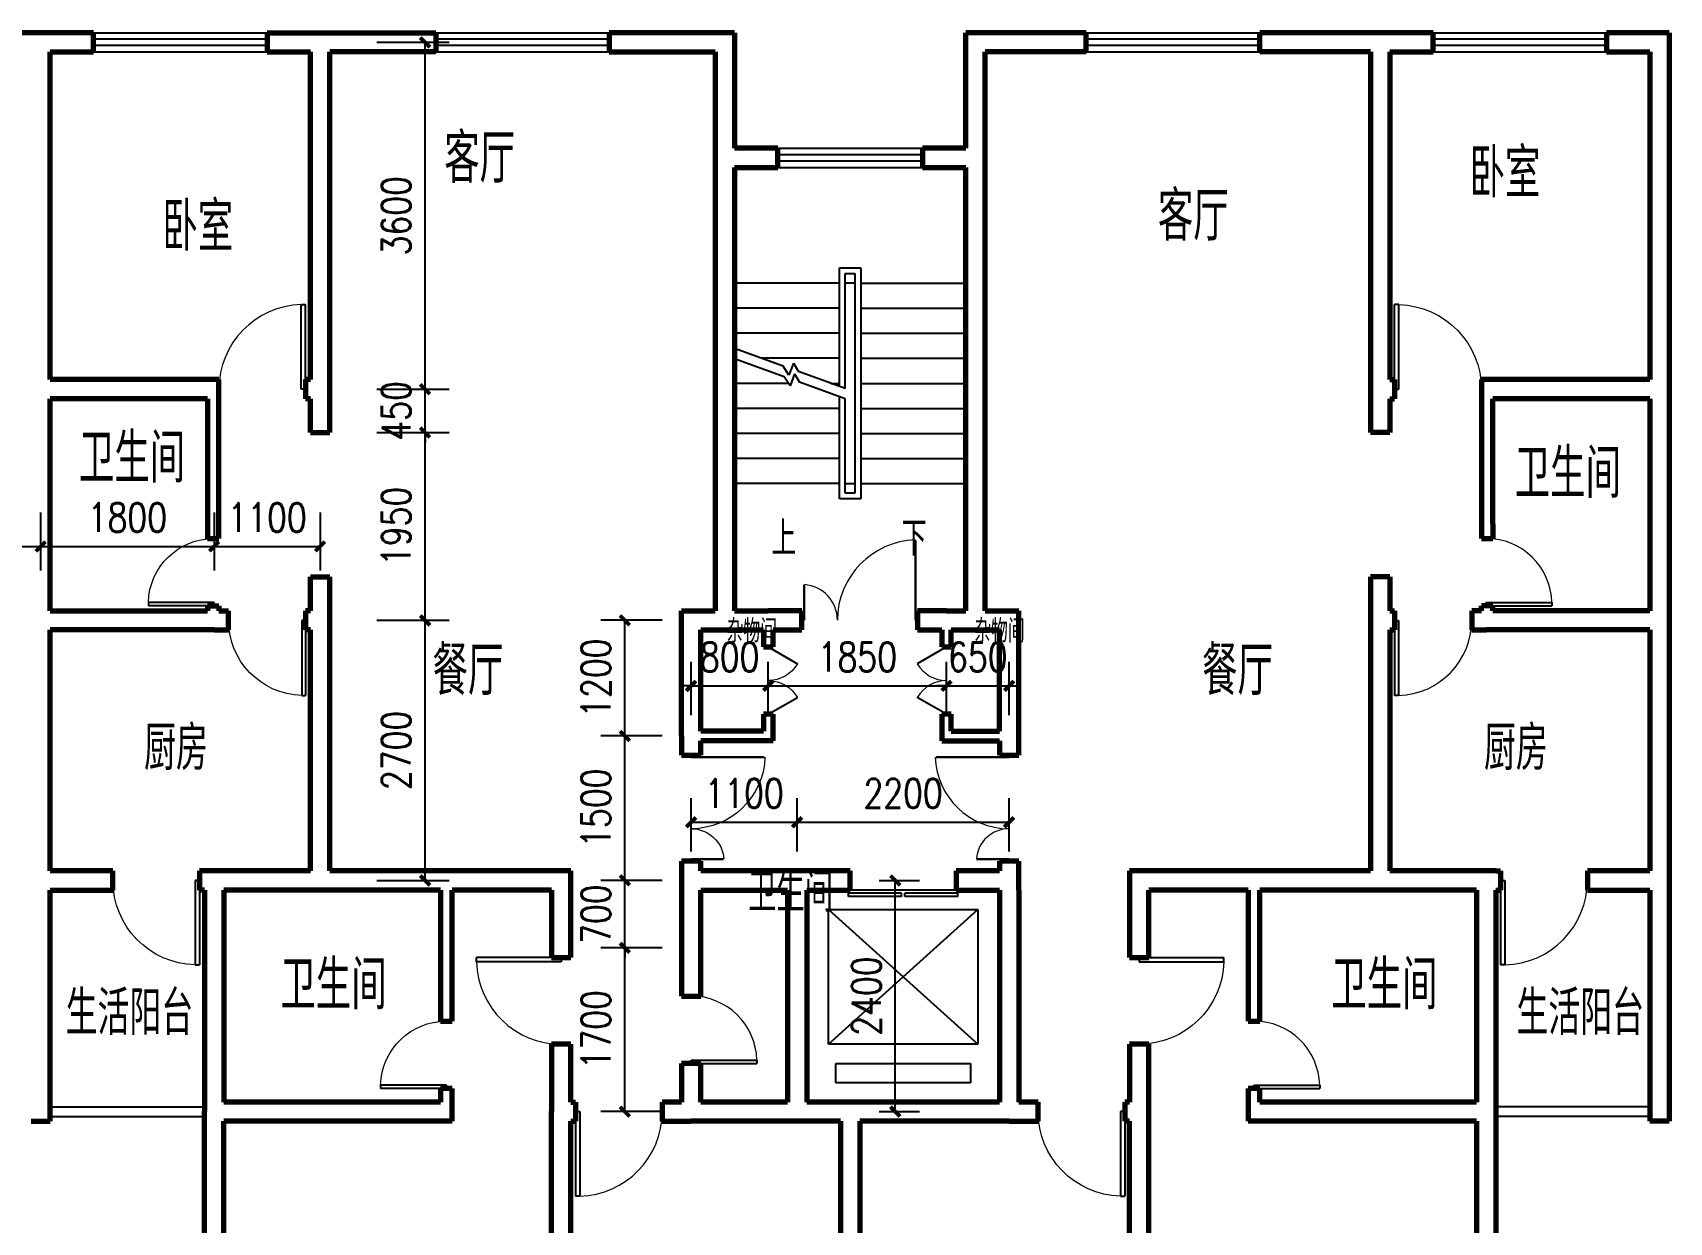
# Model space of a CAD drawing. Extents: x -389630 to -350334, y 113124 to 141441.
# Drawn here: x -367712 to -350730, y 122834 to 135183 of the extents above; entities that cross this region are included whole.
import ezdxf

# ---------------------------------------------------------------- set-up
doc = ezdxf.new("R2010")
doc.units = 0
doc.header["$LTSCALE"] = 1000
doc.header["$MEASUREMENT"] = 0
doc.header["$PDMODE"] = 34
doc.linetypes.add('DASHED', pattern=[0.75, 0.5, -0.25])
doc.layers.get('0').update_dxf_attribs({"linetype": 'CONTINUOUS'})
doc.layers.get('Defpoints').update_dxf_attribs({"linetype": 'CONTINUOUS'})
for name, color, linetype in [('Balcony', 30, 'CONTINUOUS'), ('Door', 242, 'CONTINUOUS'), ('Elevator', 5, 'CONTINUOUS'), ('PUB_DIM', 3, 'CONTINUOUS'), ('PUB_TEXT', 7, 'CONTINUOUS'), ('STAIR', 5, 'CONTINUOUS'), ('WINDOW', 3, 'CONTINUOUS')]:
    doc.layers.add(name, color=color, linetype=linetype)
doc.layers.add('WALL', color=7, linetype='CONTINUOUS', lineweight=70)
doc.styles.add('_TCH_AXIS', font='COMPLEX', dxfattribs={"bigfont": 'GBCBIG'})
doc.styles.add('_TCH_DIM', font='SIMPLEX', dxfattribs={"bigfont": 'GBCBIG'})
doc.styles.add('DIM_FONT', font='SIMPLEX.shx', dxfattribs={"width": 0.8})
doc.styles.add('样式 1', font='SIMPLEX.shx', dxfattribs={"bigfont": 'GBCBIG.shx'})
doc.dimstyles.new('DIMN', dxfattribs={"dimtxt": 300, "dimasz": 100, "dimexe": 250, "dimexo": 300, "dimgap": 150, "dimtad": 1, "dimdec": 0, "dimzin": 0, "dimdsep": 46, "dimtxsty": 'DIM_FONT', "dimblk": 'ARCHTICK', "dimcen": 0.09, "dimclrt": 7, "dimazin": 2, "dimtfac": 1, "dimtdec": 0, "dimtix": 1, "dimtmove": 2, "dimatfit": 3, "dimldrblk": 'ARCHTICK', "dimfxl": 1, "dimtolj": 1, "dimtzin": 0, "dimarcsym": 0})

# ---------------------------------------------------------------- blocks, each defined once
blk = doc.blocks.new('$DorLib2D$00000001')
for p, q in [((0.45, 0.975), (0.5, 0.975)), ((0.45, 0), (0.45, 0.975)), ((0.5, 0), (0.5, 0.975)), ((0.5, 0), (0.45, 0))]:
    blk.add_line(p, q)
at = {"lineweight": 13}
blk.add_arc((0.475, 0), 0.975, 91.4693, 180, dxfattribs=at)
blk = doc.blocks.new('_ArchTick')
at = {"color": 0, "linetype": 'ByBlock', "const_width": 0.4}
blk.add_lwpolyline([(-0.5, -0.5), (0.5, 0.5)], dxfattribs=at)
blk = doc.blocks.new('*D618')
at = {"layer": 'Defpoints', "color": 0}
for p in [(-369430, 130504), (-367630, 130504), (-367630, 129850)]:
    blk.add_point(p, dxfattribs=at)
at = {"layer": 'PUB_DIM', "color": 0, "lineweight": -2}
for p, q in [((-369430, 130204), (-369430, 129600)), ((-367630, 130204), (-367630, 129600)), ((-369430, 129850), (-367630, 129850))]:
    blk.add_line(p, q, dxfattribs=at)
at = {"layer": 'PUB_DIM', "color": 0, "lineweight": -2, "xscale": 100, "yscale": 100, "zscale": 100, "rotation": 180}
blk.add_blockref('_ArchTick', (-369430, 129850), dxfattribs=at)
at = {"layer": 'PUB_DIM', "color": 0, "lineweight": -2, "xscale": 100, "yscale": 100, "zscale": 100}
blk.add_blockref('_ArchTick', (-367630, 129850), dxfattribs=at)
at = {"layer": 'PUB_DIM', "color": 7, "insert": (-368530, 130150), "char_height": 300, "attachment_point": 5, "style": 'DIM_FONT'}
blk.add_mtext('\\A1;1800', dxfattribs=at)
blk = doc.blocks.new('*D617')
at = {"layer": 'Defpoints', "color": 0}
for p in [(-367630, 130504), (-365830, 130504), (-365830, 129850)]:
    blk.add_point(p, dxfattribs=at)
at = {"layer": 'PUB_DIM', "color": 0, "lineweight": -2}
for p, q in [((-367630, 130204), (-367630, 129600)), ((-365830, 130204), (-365830, 129600)), ((-367630, 129850), (-365830, 129850))]:
    blk.add_line(p, q, dxfattribs=at)
at = {"layer": 'PUB_DIM', "color": 0, "lineweight": -2, "xscale": 100, "yscale": 100, "zscale": 100, "rotation": 180}
blk.add_blockref('_ArchTick', (-367630, 129850), dxfattribs=at)
at = {"layer": 'PUB_DIM', "color": 0, "lineweight": -2, "xscale": 100, "yscale": 100, "zscale": 100}
blk.add_blockref('_ArchTick', (-365830, 129850), dxfattribs=at)
at = {"layer": 'PUB_DIM', "color": 7, "insert": (-366730, 130150), "char_height": 300, "attachment_point": 5, "style": 'DIM_FONT'}
blk.add_mtext('\\A1;1800', dxfattribs=at)
blk = doc.blocks.new('*D616')
at = {"layer": 'Defpoints', "color": 0}
for p in [(-365830, 130504), (-364730, 130504), (-364730, 129850)]:
    blk.add_point(p, dxfattribs=at)
at = {"layer": 'PUB_DIM', "color": 0, "lineweight": -2}
for p, q in [((-365830, 130204), (-365830, 129600)), ((-364730, 130204), (-364730, 129600)), ((-365830, 129850), (-364730, 129850))]:
    blk.add_line(p, q, dxfattribs=at)
at = {"layer": 'PUB_DIM', "color": 0, "lineweight": -2, "xscale": 100, "yscale": 100, "zscale": 100, "rotation": 180}
blk.add_blockref('_ArchTick', (-365830, 129850), dxfattribs=at)
at = {"layer": 'PUB_DIM', "color": 0, "lineweight": -2, "xscale": 100, "yscale": 100, "zscale": 100}
blk.add_blockref('_ArchTick', (-364730, 129850), dxfattribs=at)
at = {"layer": 'PUB_DIM', "color": 7, "insert": (-365280, 130150), "char_height": 300, "attachment_point": 5, "style": 'DIM_FONT'}
blk.add_mtext('\\A1;1100', dxfattribs=at)
blk = doc.blocks.new('*D613')
at = {"layer": 'Defpoints', "color": 0}
for p in [(-364441, 129083), (-363641, 129083), (-364441, 126383)]:
    blk.add_point(p, dxfattribs=at)
at = {"layer": 'PUB_DIM', "color": 0, "lineweight": -2}
for p, q in [((-364141, 129083), (-363391, 129083)), ((-363641, 126383), (-363641, 129083)), ((-364141, 126383), (-363391, 126383))]:
    blk.add_line(p, q, dxfattribs=at)
at = {"layer": 'PUB_DIM', "color": 0, "lineweight": -2, "xscale": 100, "yscale": 100, "zscale": 100}
for p, rotation in [((-363641, 129083), 90), ((-363641, 126383), 270)]:
    blk.add_blockref('_ArchTick', p, dxfattribs=dict(at, rotation=rotation))
at = {"layer": 'PUB_DIM', "color": 7, "insert": (-363941, 127733), "char_height": 300, "attachment_point": 5, "rotation": 90, "style": 'DIM_FONT'}
blk.add_mtext('\\A1;2700', dxfattribs=at)
blk = doc.blocks.new('*D612')
at = {"layer": 'Defpoints', "color": 0}
for p in [(-364441, 131033), (-363641, 131033), (-364441, 129083)]:
    blk.add_point(p, dxfattribs=at)
at = {"layer": 'PUB_DIM', "color": 0, "lineweight": -2}
for p, q in [((-364141, 131033), (-363391, 131033)), ((-363641, 129083), (-363641, 131033)), ((-364141, 129083), (-363391, 129083))]:
    blk.add_line(p, q, dxfattribs=at)
at = {"layer": 'PUB_DIM', "color": 0, "lineweight": -2, "xscale": 100, "yscale": 100, "zscale": 100}
for p, rotation in [((-363641, 131033), 90), ((-363641, 129083), 270)]:
    blk.add_blockref('_ArchTick', p, dxfattribs=dict(at, rotation=rotation))
at = {"layer": 'PUB_DIM', "color": 7, "insert": (-363941, 130058), "char_height": 300, "attachment_point": 5, "rotation": 90, "style": 'DIM_FONT'}
blk.add_mtext('\\A1;1950', dxfattribs=at)
blk = doc.blocks.new('*D611')
at = {"layer": 'Defpoints', "color": 0}
for p in [(-364441, 131483), (-363641, 131483), (-364441, 131033)]:
    blk.add_point(p, dxfattribs=at)
at = {"layer": 'PUB_DIM', "color": 0, "lineweight": -2}
for p, q in [((-364141, 131483), (-363391, 131483)), ((-363641, 131483), (-363641, 131583)), ((-363641, 131033), (-363641, 131483)), ((-364141, 131033), (-363391, 131033)), ((-363641, 131033), (-363641, 130933))]:
    blk.add_line(p, q, dxfattribs=at)
at = {"layer": 'PUB_DIM', "color": 0, "lineweight": -2, "xscale": 100, "yscale": 100, "zscale": 100}
for p, rotation in [((-363641, 131483), 270), ((-363641, 131033), 90)]:
    blk.add_blockref('_ArchTick', p, dxfattribs=dict(at, rotation=rotation))
at = {"layer": 'PUB_DIM', "color": 7, "insert": (-363941, 131258), "char_height": 300, "attachment_point": 5, "rotation": 90, "style": 'DIM_FONT'}
blk.add_mtext('\\A1;450', dxfattribs=at)
blk = doc.blocks.new('*D610')
at = {"layer": 'Defpoints', "color": 0}
for p in [(-364441, 135083), (-363641, 135083), (-364441, 131483)]:
    blk.add_point(p, dxfattribs=at)
at = {"layer": 'PUB_DIM', "color": 0, "lineweight": -2}
for p, q in [((-364141, 135083), (-363391, 135083)), ((-363641, 131483), (-363641, 135083)), ((-364141, 131483), (-363391, 131483))]:
    blk.add_line(p, q, dxfattribs=at)
at = {"layer": 'PUB_DIM', "color": 0, "lineweight": -2, "xscale": 100, "yscale": 100, "zscale": 100}
for p, rotation in [((-363641, 135083), 90), ((-363641, 131483), 270)]:
    blk.add_blockref('_ArchTick', p, dxfattribs=dict(at, rotation=rotation))
at = {"layer": 'PUB_DIM', "color": 7, "insert": (-363941, 133283), "char_height": 300, "attachment_point": 5, "rotation": 90, "style": 'DIM_FONT'}
blk.add_mtext('\\A1;3600', dxfattribs=at)
blk = doc.blocks.new('$WinLib2D$00000001')
for p, q in [((-0.5, 0.5), (0.5, 0.5)), ((0.5, 0.1667), (-0.5, 0.1667)), ((0.5, -0.1667), (-0.5, -0.1667)), ((-0.5, -0.5), (0.5, -0.5))]:
    blk.add_line(p, q)
blk = doc.blocks.new('$DorLib2D$00000006')
for p, q in [((-0.5, 0), (-0.25, 0.433)), ((0.5, 0), (0.25, 0.433))]:
    blk.add_line(p, q)
at = {"lineweight": 13}
for centre, start, end in [((-0.5, 0), 0, 60), ((0.5, 0), 120, 180)]:
    blk.add_arc(centre, 0.5, start, end, dxfattribs=at)
blk = doc.blocks.new('$DorLib2D$00000025')
at = {"const_width": 0.02}
for points in [[(0.481, -0.001), (0.481, 0.691)], [(-0.481, 0.001), (-0.481, 0.308)]]:
    blk.add_lwpolyline(points, dxfattribs=at)
at = {"lineweight": 13}
for centre, radius, start, end in [((0.505, -0.002), 0.699, 91.9397, 179.7238), ((-0.501, 0.003), 0.307, 359.7899, 85.7508)]:
    blk.add_arc(centre, radius, start, end, dxfattribs=at)
blk = doc.blocks.new('$TCHSYS$LDOR22D')
for p, q in [((-0.517, 0.833), (-0.017, 0.833)), ((-0.517, 0.833), (-0.517, 0.667)), ((-0.017, 0.833), (-0.017, 0.667)), ((0.017, 0.833), (0.017, 0.667)), ((0.017, 0.833), (0.517, 0.833)), ((0.517, 0.833), (0.517, 0.667)), ((-0.517, 0.667), (-0.017, 0.667)), ((0.017, 0.667), (0.517, 0.667)), ((-0.5, 0.5), (0.5, 0.5))]:
    blk.add_line(p, q)
blk = doc.blocks.new('*D511')
at = {"layer": 'Defpoints', "color": 0}
for p in [(-359780, 126987), (-360880, 126383), (-359780, 126383)]:
    blk.add_point(p, dxfattribs=at)
at = {"layer": 'PUB_DIM', "color": 0, "lineweight": -2}
for p, q in [((-360880, 126683), (-360880, 127237)), ((-359780, 126683), (-359780, 127237)), ((-360880, 126987), (-359780, 126987))]:
    blk.add_line(p, q, dxfattribs=at)
at = {"layer": 'PUB_DIM', "color": 0, "lineweight": -2, "xscale": 100, "yscale": 100, "zscale": 100, "rotation": 180}
blk.add_blockref('_ArchTick', (-360880, 126987), dxfattribs=at)
at = {"layer": 'PUB_DIM', "color": 0, "lineweight": -2, "xscale": 100, "yscale": 100, "zscale": 100}
blk.add_blockref('_ArchTick', (-359780, 126987), dxfattribs=at)
at = {"layer": 'PUB_DIM', "color": 7, "insert": (-360330, 127287), "char_height": 300, "attachment_point": 5, "style": 'DIM_FONT'}
blk.add_mtext('\\A1;1100', dxfattribs=at)
blk = doc.blocks.new('*D510')
at = {"layer": 'Defpoints', "color": 0}
for p in [(-357580, 126987), (-359780, 126383), (-357580, 126383)]:
    blk.add_point(p, dxfattribs=at)
at = {"layer": 'PUB_DIM', "color": 0, "lineweight": -2}
for p, q in [((-359780, 126683), (-359780, 127237)), ((-357580, 126683), (-357580, 127237)), ((-359780, 126987), (-357580, 126987))]:
    blk.add_line(p, q, dxfattribs=at)
at = {"layer": 'PUB_DIM', "color": 0, "lineweight": -2, "xscale": 100, "yscale": 100, "zscale": 100, "rotation": 180}
blk.add_blockref('_ArchTick', (-359780, 126987), dxfattribs=at)
at = {"layer": 'PUB_DIM', "color": 0, "lineweight": -2, "xscale": 100, "yscale": 100, "zscale": 100}
blk.add_blockref('_ArchTick', (-357580, 126987), dxfattribs=at)
at = {"layer": 'PUB_DIM', "color": 7, "insert": (-358680, 127287), "char_height": 300, "attachment_point": 5, "style": 'DIM_FONT'}
blk.add_mtext('\\A1;2200', dxfattribs=at)
blk = doc.blocks.new('*D509')
at = {"layer": 'Defpoints', "color": 0}
for p in [(-359230, 126383), (-358761, 126383), (-359230, 123983)]:
    blk.add_point(p, dxfattribs=at)
at = {"layer": 'PUB_DIM', "color": 0, "lineweight": -2}
for p, q in [((-358930, 126383), (-358511, 126383)), ((-358761, 123983), (-358761, 126383)), ((-358930, 123983), (-358511, 123983))]:
    blk.add_line(p, q, dxfattribs=at)
at = {"layer": 'PUB_DIM', "color": 0, "lineweight": -2, "xscale": 100, "yscale": 100, "zscale": 100}
for p, rotation in [((-358761, 126383), 90), ((-358761, 123983), 270)]:
    blk.add_blockref('_ArchTick', p, dxfattribs=dict(at, rotation=rotation))
at = {"layer": 'PUB_DIM', "color": 7, "insert": (-359061, 125183), "char_height": 300, "attachment_point": 5, "rotation": 90, "style": 'DIM_FONT'}
blk.add_mtext('\\A1;2400', dxfattribs=at)
blk = doc.blocks.new('*D508')
at = {"layer": 'Defpoints', "color": 0}
for p in [(-361568, 125683), (-360880, 125683), (-360880, 123983)]:
    blk.add_point(p, dxfattribs=at)
at = {"layer": 'PUB_DIM', "color": 0, "lineweight": -2}
for p, q in [((-361180, 125683), (-361818, 125683)), ((-361568, 123983), (-361568, 125683)), ((-361180, 123983), (-361818, 123983))]:
    blk.add_line(p, q, dxfattribs=at)
at = {"layer": 'PUB_DIM', "color": 0, "lineweight": -2, "xscale": 100, "yscale": 100, "zscale": 100}
for p, rotation in [((-361568, 125683), 90), ((-361568, 123983), 270)]:
    blk.add_blockref('_ArchTick', p, dxfattribs=dict(at, rotation=rotation))
at = {"layer": 'PUB_DIM', "color": 7, "insert": (-361868, 124833), "char_height": 300, "attachment_point": 5, "rotation": 90, "style": 'DIM_FONT'}
blk.add_mtext('\\A1;1700', dxfattribs=at)
blk = doc.blocks.new('*D507')
at = {"layer": 'Defpoints', "color": 0}
for p in [(-361568, 126383), (-360880, 126383), (-360880, 125683)]:
    blk.add_point(p, dxfattribs=at)
at = {"layer": 'PUB_DIM', "color": 0, "lineweight": -2}
for p, q in [((-361180, 126383), (-361818, 126383)), ((-361568, 126383), (-361568, 126483)), ((-361568, 125683), (-361568, 126383)), ((-361180, 125683), (-361818, 125683)), ((-361568, 125683), (-361568, 125583))]:
    blk.add_line(p, q, dxfattribs=at)
at = {"layer": 'PUB_DIM', "color": 0, "lineweight": -2, "xscale": 100, "yscale": 100, "zscale": 100}
for p, rotation in [((-361568, 126383), 270), ((-361568, 125683), 90)]:
    blk.add_blockref('_ArchTick', p, dxfattribs=dict(at, rotation=rotation))
at = {"layer": 'PUB_DIM', "color": 7, "insert": (-361868, 126033), "char_height": 300, "attachment_point": 5, "rotation": 90, "style": 'DIM_FONT'}
blk.add_mtext('\\A1;700', dxfattribs=at)
blk = doc.blocks.new('*D506')
at = {"layer": 'Defpoints', "color": 0}
for p in [(-361568, 127883), (-360880, 127883), (-360880, 126383)]:
    blk.add_point(p, dxfattribs=at)
at = {"layer": 'PUB_DIM', "color": 0, "lineweight": -2}
for p, q in [((-361180, 127883), (-361818, 127883)), ((-361568, 126383), (-361568, 127883)), ((-361180, 126383), (-361818, 126383))]:
    blk.add_line(p, q, dxfattribs=at)
at = {"layer": 'PUB_DIM', "color": 0, "lineweight": -2, "xscale": 100, "yscale": 100, "zscale": 100}
for p, rotation in [((-361568, 127883), 90), ((-361568, 126383), 270)]:
    blk.add_blockref('_ArchTick', p, dxfattribs=dict(at, rotation=rotation))
at = {"layer": 'PUB_DIM', "color": 7, "insert": (-361868, 127133), "char_height": 300, "attachment_point": 5, "rotation": 90, "style": 'DIM_FONT'}
blk.add_mtext('\\A1;1500', dxfattribs=at)
blk = doc.blocks.new('*D505')
at = {"layer": 'Defpoints', "color": 0}
for p in [(-361568, 129083), (-360880, 129083), (-360880, 127883)]:
    blk.add_point(p, dxfattribs=at)
at = {"layer": 'PUB_DIM', "color": 0, "lineweight": -2}
for p, q in [((-361180, 129083), (-361818, 129083)), ((-361568, 127883), (-361568, 129083)), ((-361180, 127883), (-361818, 127883))]:
    blk.add_line(p, q, dxfattribs=at)
at = {"layer": 'PUB_DIM', "color": 0, "lineweight": -2, "xscale": 100, "yscale": 100, "zscale": 100}
for p, rotation in [((-361568, 129083), 90), ((-361568, 127883), 270)]:
    blk.add_blockref('_ArchTick', p, dxfattribs=dict(at, rotation=rotation))
at = {"layer": 'PUB_DIM', "color": 7, "insert": (-361868, 128483), "char_height": 300, "attachment_point": 5, "rotation": 90, "style": 'DIM_FONT'}
blk.add_mtext('\\A1;1200', dxfattribs=at)
blk = doc.blocks.new('*D504')
at = {"layer": 'Defpoints', "color": 0}
for p in [(-360080, 128403), (-360880, 127798), (-360080, 127798)]:
    blk.add_point(p, dxfattribs=at)
at = {"layer": 'PUB_DIM', "color": 0, "lineweight": -2}
for p, q in [((-360880, 128098), (-360880, 128653)), ((-360080, 128098), (-360080, 128653)), ((-360880, 128403), (-360980, 128403)), ((-360880, 128403), (-360080, 128403)), ((-360080, 128403), (-359980, 128403))]:
    blk.add_line(p, q, dxfattribs=at)
at = {"layer": 'PUB_DIM', "color": 0, "lineweight": -2, "xscale": 100, "yscale": 100, "zscale": 100}
blk.add_blockref('_ArchTick', (-360880, 128403), dxfattribs=at)
at = {"layer": 'PUB_DIM', "color": 0, "lineweight": -2, "xscale": 100, "yscale": 100, "zscale": 100, "rotation": 180}
blk.add_blockref('_ArchTick', (-360080, 128403), dxfattribs=at)
at = {"layer": 'PUB_DIM', "color": 7, "insert": (-360480, 128703), "char_height": 300, "attachment_point": 5, "style": 'DIM_FONT'}
blk.add_mtext('\\A1;800', dxfattribs=at)
blk = doc.blocks.new('*D503')
at = {"layer": 'Defpoints', "color": 0}
for p in [(-358230, 128403), (-360080, 127798), (-358230, 127798)]:
    blk.add_point(p, dxfattribs=at)
at = {"layer": 'PUB_DIM', "color": 0, "lineweight": -2}
for p, q in [((-360080, 128098), (-360080, 128653)), ((-358230, 128098), (-358230, 128653)), ((-360080, 128403), (-358230, 128403))]:
    blk.add_line(p, q, dxfattribs=at)
at = {"layer": 'PUB_DIM', "color": 0, "lineweight": -2, "xscale": 100, "yscale": 100, "zscale": 100, "rotation": 180}
blk.add_blockref('_ArchTick', (-360080, 128403), dxfattribs=at)
at = {"layer": 'PUB_DIM', "color": 0, "lineweight": -2, "xscale": 100, "yscale": 100, "zscale": 100}
blk.add_blockref('_ArchTick', (-358230, 128403), dxfattribs=at)
at = {"layer": 'PUB_DIM', "color": 7, "insert": (-359155, 128703), "char_height": 300, "attachment_point": 5, "style": 'DIM_FONT'}
blk.add_mtext('\\A1;1850', dxfattribs=at)
blk = doc.blocks.new('*D502')
at = {"layer": 'Defpoints', "color": 0}
for p in [(-357580, 128403), (-358230, 127798), (-357580, 127798)]:
    blk.add_point(p, dxfattribs=at)
at = {"layer": 'PUB_DIM', "color": 0, "lineweight": -2}
for p, q in [((-358230, 128098), (-358230, 128653)), ((-357580, 128098), (-357580, 128653)), ((-358230, 128403), (-358330, 128403)), ((-358230, 128403), (-357580, 128403)), ((-357580, 128403), (-357480, 128403))]:
    blk.add_line(p, q, dxfattribs=at)
at = {"layer": 'PUB_DIM', "color": 0, "lineweight": -2, "xscale": 100, "yscale": 100, "zscale": 100}
blk.add_blockref('_ArchTick', (-358230, 128403), dxfattribs=at)
at = {"layer": 'PUB_DIM', "color": 0, "lineweight": -2, "xscale": 100, "yscale": 100, "zscale": 100, "rotation": 180}
blk.add_blockref('_ArchTick', (-357580, 128403), dxfattribs=at)
at = {"layer": 'PUB_DIM', "color": 7, "insert": (-357905, 128703), "char_height": 300, "attachment_point": 5, "style": 'DIM_FONT'}
blk.add_mtext('\\A1;650', dxfattribs=at)
blk = doc.blocks.new('$TCHSYS$WIN2D')
for p, q in [((-0.5, 0.5), (0.5, 0.5)), ((0.5, 0.1667), (-0.5, 0.1667)), ((0.5, -0.1667), (-0.5, -0.1667)), ((-0.5, -0.5), (0.5, -0.5))]:
    blk.add_line(p, q)

msp = doc.modelspace()

# ---------------------------------------------------------------- linework, layer by layer
at = {"color": 3}
for points in [[(-359884.9, 130059.9, 0, 0, 0), (-359884.9, 133246.3, 0, 0, 0), (-358628.1, 133246.3, 0, 0, 0), (-358628.1, 132374.4, 80, 0, 0), (-358628.1, 132074.4, 0, 0, 0)], [(-358574.9, 130203.8, 0, 0, 0), (-358574.9, 131108.4, 80, 0, 0), (-358574.9, 131408.4, 0, 0, 0)]]:
    msp.add_lwpolyline(points, format="xyseb", dxfattribs=at)
at = {"layer": 'Balcony'}
for p, q in [((-367529.9, 124032.8), (-365929.9, 124032.8)), ((-367529.9, 124032.8), (-367529.9, 123932.8)), ((-365929.9, 124032.8), (-365929.9, 123932.8)), ((-350929.9, 124032.8), (-352529.9, 124032.8)), ((-352529.9, 124032.8), (-352529.9, 123932.8)), ((-350929.9, 124032.8), (-350929.9, 123932.8)), ((-367529.9, 123932.8), (-365929.9, 123932.8)), ((-350929.9, 123932.8), (-352529.9, 123932.8))]:
    msp.add_line(p, q, dxfattribs=at)
at = {"layer": 'Elevator'}
for p, q in [((-359454.9, 126082.8), (-357904.9, 126082.8)), ((-359454.9, 126082.8), (-357904.9, 124682.8)), ((-359454.9, 124682.8), (-357904.9, 126082.8)), ((-359454.9, 124682.8), (-359454.9, 126082.8)), ((-357904.9, 126082.8), (-357904.9, 124682.8)), ((-357904.9, 124682.8), (-359454.9, 124682.8)), ((-359379.9, 124482.8), (-357979.9, 124482.8)), ((-359379.9, 124282.8), (-359379.9, 124482.8)), ((-357979.9, 124482.8), (-357979.9, 124282.8)), ((-357979.9, 124282.8), (-359379.9, 124282.8))]:
    msp.add_line(p, q, dxfattribs=at)
at = {"layer": 'STAIR'}
for p, q in [((-360429.9, 132582.8), (-360429.9, 133782.8)), ((-360429.9, 133782.8), (-358029.9, 133782.8)), ((-358029.9, 133782.8), (-358029.9, 132582.8)), ((-359339.9, 131510.1), (-359339.9, 132742.8)), ((-359339.9, 132742.8), (-359119.9, 132742.8)), ((-359279.9, 131488.4), (-359279.9, 132682.8)), ((-359279.9, 132682.8), (-359179.9, 132682.8)), ((-359179.9, 132682.8), (-359179.9, 130402.8)), ((-359119.9, 132742.8), (-359119.9, 130342.8)), ((-360429.9, 131803.9), (-360429.9, 132582.8)), ((-359339.9, 132582.8), (-360429.9, 132582.8)), ((-359279.9, 131488.4), (-359279.9, 132582.8)), ((-359179.9, 132582.8), (-359279.9, 132582.8)), ((-359179.9, 132582.8), (-359179.9, 130502.8)), ((-359119.9, 132582.8), (-358029.9, 132582.8)), ((-358029.9, 132582.8), (-358029.9, 130502.8)), ((-359339.9, 132322.8), (-360429.9, 132322.8)), ((-359119.9, 132322.8), (-358029.9, 132322.8)), ((-359339.9, 132062.8), (-360429.9, 132062.8)), ((-359119.9, 132062.8), (-358029.9, 132062.8)), ((-359925.1, 131721.8), (-360429.9, 131904.4)), ((-360429.9, 130502.8), (-360429.9, 131803.9)), ((-359913.7, 131611.4), (-360429.9, 131798.1)), ((-359339.9, 131802.8), (-360148.9, 131802.8)), ((-359119.9, 131802.8), (-358029.9, 131802.8)), ((-359864.6, 131629.2), (-359925.1, 131721.8)), ((-359853.1, 131518.5), (-359913.6, 131611.1)), ((-359817.7, 131753.7), (-359864.6, 131629.2)), ((-359806.1, 131643.2), (-359853, 131518.7)), ((-359817.7, 131753.7), (-359766, 131664.3)), ((-359806.1, 131643.2), (-359754.4, 131553.8)), ((-359279.9, 131488.4), (-359766, 131664.3)), ((-359868.9, 131542.8), (-360429.9, 131542.8)), ((-359279.9, 131382.1), (-359754.4, 131553.8)), ((-359430.1, 131542.8), (-359339.9, 131542.8)), ((-359119.9, 131542.8), (-358029.9, 131542.8)), ((-359339.9, 131282.8), (-360429.9, 131282.8)), ((-359339.9, 130342.8), (-359339.9, 131403.8)), ((-359279.9, 130402.8), (-359279.9, 131382.1)), ((-359279.9, 130502.8), (-359279.9, 131281.6)), ((-359119.9, 131282.8), (-358029.9, 131282.8)), ((-359339.9, 131022.8), (-360429.9, 131022.8)), ((-359119.9, 131022.8), (-358029.9, 131022.8)), ((-359339.9, 130762.8), (-360429.9, 130762.8)), ((-359119.9, 130762.8), (-358029.9, 130762.8)), ((-359339.9, 130502.8), (-360429.9, 130502.8)), ((-359279.9, 130502.8), (-359179.9, 130502.8)), ((-359119.9, 130502.8), (-358029.9, 130502.8)), ((-359119.9, 130342.8), (-359339.9, 130342.8)), ((-359179.9, 130402.8), (-359279.9, 130402.8))]:
    msp.add_line(p, q, dxfattribs=at)
at = {"layer": 'WALL'}
for p, q in [((-367629.9, 135182.8), (-368129.9, 135182.8)), ((-367079.9, 135182.8), (-367629.9, 135182.8)), ((-367079.9, 134982.8), (-367079.9, 135182.8)), ((-365279.9, 135182.8), (-365279.9, 134982.8)), ((-365279.9, 135182.8), (-363529.9, 135182.8)), ((-363529.9, 135182.8), (-363529.9, 134982.8)), ((-360429.9, 135182.8), (-361729.9, 135182.8)), ((-361729.9, 135182.8), (-361729.9, 134982.8)), ((-360429.9, 135182.8), (-360429.9, 133982.8)), ((-358029.9, 133982.8), (-358029.9, 135182.8)), ((-356779.9, 135182.8), (-358029.9, 135182.8)), ((-356779.9, 134982.8), (-356779.9, 135182.8)), ((-354979.9, 134982.8), (-354979.9, 135182.8)), ((-353729.9, 135182.8), (-354979.9, 135182.8)), ((-353179.9, 135182.8), (-353729.9, 135182.8)), ((-353179.9, 134982.8), (-353179.9, 135182.8)), ((-350729.9, 135182.8), (-351379.9, 135182.8)), ((-351379.9, 135182.8), (-351379.9, 134982.8)), ((-350729.9, 135182.8), (-350729.9, 131482.8)), ((-367529.9, 131582.8), (-367529.9, 134982.8)), ((-367529.9, 134982.8), (-367079.9, 134982.8)), ((-365279.9, 134982.8), (-364829.9, 134982.8)), ((-364829.9, 131582.8), (-364829.9, 134982.8)), ((-364629.9, 131482.8), (-364629.9, 134982.8)), ((-363529.9, 134982.8), (-364629.9, 134982.8)), ((-361729.9, 134982.8), (-360629.9, 134982.8)), ((-360629.9, 134982.8), (-360629.9, 133882.8)), ((-357829.9, 133882.8), (-357829.9, 134982.8)), ((-356779.9, 134982.8), (-357829.9, 134982.8)), ((-353829.9, 134982.8), (-354979.9, 134982.8)), ((-353829.9, 134982.8), (-353829.9, 131482.8)), ((-353629.9, 134982.8), (-353629.9, 131582.8)), ((-353629.9, 134982.8), (-353179.9, 134982.8)), ((-351379.9, 134982.8), (-350929.9, 134982.8)), ((-350929.9, 134982.8), (-350929.9, 131582.8)), ((-360629.9, 133882.8), (-360629.9, 129182.8)), ((-359979.9, 133982.8), (-360429.9, 133982.8)), ((-359979.9, 133782.8), (-359979.9, 133982.8)), ((-358029.9, 133982.8), (-358479.9, 133982.8)), ((-358479.9, 133982.8), (-358479.9, 133782.8)), ((-357829.9, 129182.8), (-357829.9, 133882.8)), ((-360429.9, 133782.8), (-359979.9, 133782.8)), ((-360429.9, 133782.8), (-360429.9, 129182.8)), ((-358479.9, 133782.8), (-358029.9, 133782.8)), ((-358029.9, 129182.8), (-358029.9, 133782.8)), ((-365779.9, 131582.8), (-367529.9, 131582.8)), ((-365779.9, 129932.8), (-365779.9, 131582.8)), ((-364829.9, 131582.8), (-364879.9, 131582.8)), ((-364879.9, 131582.8), (-364879.9, 131382.8)), ((-364629.9, 131032.8), (-364629.9, 131482.8)), ((-353829.9, 131482.8), (-353829.9, 131032.8)), ((-353629.9, 131582.8), (-353579.9, 131582.8)), ((-353579.9, 131582.8), (-353579.9, 131382.8)), ((-352679.8, 131582.8), (-352679.8, 129932.8)), ((-350929.9, 131582.8), (-352679.8, 131582.8)), ((-350729.9, 131482.8), (-350729.9, 129082.8)), ((-365899.9, 131382.8), (-367529.9, 131382.8)), ((-367529.9, 129182.8), (-367529.9, 131382.8)), ((-365899.9, 131382.8), (-365899.9, 129932.8)), ((-364829.9, 131382.8), (-364879.9, 131382.8)), ((-364829.9, 131032.8), (-364829.9, 131382.8)), ((-353629.9, 131382.8), (-353629.9, 131032.8)), ((-353629.9, 131382.8), (-353579.9, 131382.8)), ((-352559.9, 130082.8), (-352559.9, 131382.8)), ((-350929.9, 131382.8), (-352559.9, 131382.8)), ((-350929.9, 131382.8), (-350929.9, 129182.8)), ((-364829.9, 131032.8), (-364629.9, 131032.8)), ((-353629.9, 131032.8), (-353829.9, 131032.8)), ((-352559.9, 130082.8), (-352559.9, 129932.8)), ((-365899.9, 129932.8), (-365779.9, 129932.8)), ((-365899.9, 129932.8), (-365899.9, 129929.2)), ((-352679.8, 129932.8), (-352559.9, 129932.8)), ((-364829.9, 129182.8), (-364829.9, 129532.8)), ((-364829.9, 129532.8), (-364629.9, 129532.8)), ((-364629.9, 129082.8), (-364629.9, 129532.8)), ((-353829.9, 129532.8), (-353829.9, 129082.8)), ((-353629.9, 129532.8), (-353829.9, 129532.8)), ((-353629.9, 129532.8), (-353629.9, 129182.8)), ((-367529.9, 129182.8), (-365899.9, 129182.8)), ((-365899.9, 129232.8), (-365779.9, 129232.8)), ((-365899.9, 129232.8), (-365899.9, 129182.8)), ((-365779.9, 129232.8), (-365779.9, 129182.8)), ((-365779.9, 129182.8), (-365679.9, 129182.8)), ((-365679.9, 128982.8), (-365679.9, 129182.8)), ((-364829.9, 129182.8), (-364879.9, 129182.8)), ((-364879.9, 129182.8), (-364879.9, 128982.8)), ((-364629.9, 126482.8), (-364629.9, 129082.8)), ((-360979.9, 127882.8), (-360979.9, 129182.8)), ((-360979.9, 129182.8), (-360629.9, 129182.8)), ((-360429.9, 129182.8), (-360079.9, 129182.8)), ((-359729.9, 129182.8), (-360079.9, 129182.8)), ((-359729.9, 128982.8), (-359729.9, 129182.8)), ((-358229.9, 129182.8), (-358529.9, 129182.8)), ((-358529.9, 129182.8), (-358529.9, 128982.8)), ((-358229.9, 129182.8), (-358029.9, 129182.8)), ((-357829.9, 129182.8), (-357479.9, 129182.8)), ((-357479.9, 127882.8), (-357479.9, 129182.8)), ((-353829.9, 129082.8), (-353829.9, 126482.8)), ((-353629.9, 129182.8), (-353579.9, 129182.8)), ((-353579.9, 129182.8), (-353579.9, 128982.8)), ((-352679.8, 129182.8), (-352779.9, 129182.8)), ((-352779.9, 129182.8), (-352779.9, 128982.8)), ((-352559.9, 129232.8), (-352679.8, 129232.8)), ((-352679.8, 129182.8), (-352679.8, 129232.8)), ((-352559.9, 129182.8), (-352559.9, 129232.8)), ((-350929.9, 129182.8), (-352559.9, 129182.8)), ((-350729.9, 129082.8), (-350729.9, 126382.8)), ((-365829.9, 128982.8), (-367529.9, 128982.8)), ((-367529.9, 126482.8), (-367529.9, 128982.8)), ((-365829.9, 128982.8), (-365679.9, 128982.8)), ((-364829.9, 128982.8), (-364879.9, 128982.8)), ((-364829.9, 126482.8), (-364829.9, 128982.8)), ((-360779.9, 127932.8), (-360779.9, 128982.8)), ((-360779.9, 128982.8), (-360529.9, 128982.8)), ((-360529.9, 128982.8), (-360129.9, 128982.8)), ((-360129.9, 128982.8), (-360129.9, 128807.8)), ((-360029.9, 128807.8), (-360029.9, 128982.8)), ((-360029.9, 128982.8), (-359729.9, 128982.8)), ((-358529.9, 128982.8), (-358279.9, 128982.8)), ((-358279.9, 128982.8), (-358279.9, 128807.8)), ((-358179.9, 128807.8), (-358179.9, 128982.8)), ((-358179.9, 128982.8), (-357929.9, 128982.8)), ((-357929.9, 128982.8), (-357679.9, 128982.8)), ((-357679.9, 127932.8), (-357679.9, 128982.8)), ((-353629.9, 128982.8), (-353629.9, 126482.8)), ((-353629.9, 128982.8), (-353579.9, 128982.8)), ((-352779.9, 128982.8), (-352629.9, 128982.8)), ((-350929.9, 128982.8), (-352629.9, 128982.8)), ((-350929.9, 128982.8), (-350929.9, 126482.8)), ((-360129.9, 128807.8), (-360029.9, 128807.8)), ((-358279.9, 128807.8), (-358179.9, 128807.8)), ((-360029.9, 128107.8), (-360129.9, 128107.8)), ((-360129.9, 128107.8), (-360129.9, 127932.8)), ((-360029.9, 127832.8), (-360029.9, 128107.8)), ((-358179.9, 128107.8), (-358279.9, 128107.8)), ((-358279.9, 128107.8), (-358279.9, 127832.8)), ((-358179.9, 127932.8), (-358179.9, 128107.8)), ((-360979.9, 127882.8), (-360979.9, 127682.8)), ((-360129.9, 127932.8), (-360779.9, 127932.8)), ((-358179.9, 127932.8), (-357679.9, 127932.8)), ((-357479.9, 127682.8), (-357479.9, 127882.8)), ((-360029.9, 127832.8), (-360779.9, 127832.8)), ((-360779.9, 127682.8), (-360779.9, 127832.8)), ((-358279.9, 127832.8), (-357679.9, 127832.8)), ((-357679.9, 127832.8), (-357679.9, 127682.8)), ((-360979.9, 127682.8), (-360779.9, 127682.8)), ((-357679.9, 127682.8), (-357479.9, 127682.8)), ((-360779.9, 126582.8), (-360979.9, 126582.8)), ((-360979.9, 126582.8), (-360979.9, 126382.8)), ((-360779.9, 126482.8), (-360779.9, 126582.8)), ((-357479.9, 126582.8), (-357679.9, 126582.8)), ((-357679.9, 126582.8), (-357679.9, 126482.8)), ((-357479.9, 126482.8), (-357479.9, 126582.8)), ((-366879.9, 126482.8), (-367529.9, 126482.8)), ((-366879.9, 126282.8), (-366879.9, 126482.8)), ((-365929.9, 126482.8), (-365979.9, 126482.8)), ((-365979.9, 126482.8), (-365979.9, 126282.8)), ((-365829.9, 126482.8), (-365929.9, 126482.8)), ((-364829.9, 126482.8), (-365829.9, 126482.8)), ((-363419.9, 126482.8), (-364629.9, 126482.8)), ((-362129.9, 126482.8), (-363419.9, 126482.8)), ((-362129.9, 125582.8), (-362129.9, 126482.8)), ((-360979.9, 126382.8), (-360979.9, 125682.8)), ((-359229.9, 126482.8), (-360779.9, 126482.8)), ((-359229.9, 126282.8), (-359229.9, 126482.8)), ((-357679.9, 126482.8), (-358129.9, 126482.8)), ((-358129.9, 126482.8), (-358129.9, 126282.8)), ((-357479.9, 126482.8), (-357479.9, 126482.8)), ((-357479.9, 126282.8), (-357479.9, 126482.8)), ((-356329.9, 126482.8), (-356329.9, 125582.8)), ((-355039.9, 126482.8), (-356329.9, 126482.8)), ((-353829.9, 126482.8), (-355039.9, 126482.8)), ((-352629.9, 126482.8), (-353629.9, 126482.8)), ((-352529.9, 126482.8), (-352629.9, 126482.8)), ((-352529.9, 126482.8), (-352479.9, 126482.8)), ((-352479.9, 126482.8), (-352479.9, 126282.8)), ((-350929.9, 126482.8), (-351579.9, 126482.8)), ((-351579.9, 126482.8), (-351579.9, 126282.8)), ((-350729.9, 126382.8), (-350729.9, 123882.8)), ((-367529.9, 123882.8), (-367529.9, 126282.8)), ((-367529.9, 126282.8), (-366879.9, 126282.8)), ((-365929.9, 126282.8), (-365979.9, 126282.8)), ((-365929.9, 126282.8), (-365929.9, 123982.8)), ((-364729.9, 126282.8), (-365729.9, 126282.8)), ((-365729.9, 126282.8), (-365729.9, 124082.8)), ((-363479.9, 126282.8), (-364729.9, 126282.8)), ((-363479.9, 126282.8), (-363479.9, 124922.8)), ((-362329.9, 126282.8), (-363359.9, 126282.8)), ((-363359.9, 124922.8), (-363359.9, 126282.8)), ((-362329.9, 126282.8), (-362329.9, 125582.8)), ((-360779.9, 126282.8), (-359879.9, 126282.8)), ((-360779.9, 125182.8), (-360779.9, 126282.8)), ((-359879.9, 126282.8), (-359879.9, 125782.8)), ((-359679.9, 126282.8), (-359679.9, 125682.8)), ((-359679.9, 126282.8), (-359229.9, 126282.8)), ((-358129.9, 126282.8), (-357679.9, 126282.8)), ((-357679.9, 126282.8), (-357679.9, 124082.8)), ((-357479.9, 126282.8), (-357479.9, 126282.8)), ((-357479.9, 126282.8), (-357479.9, 124082.8)), ((-356129.9, 125582.8), (-356129.9, 126282.8)), ((-355099.9, 126282.8), (-356129.9, 126282.8)), ((-355099.9, 126282.8), (-355099.9, 124922.8)), ((-353729.9, 126282.8), (-354979.9, 126282.8)), ((-354979.9, 124922.8), (-354979.9, 126282.8)), ((-352729.9, 126282.8), (-353729.9, 126282.8)), ((-352729.9, 126282.8), (-352729.9, 124082.8)), ((-352529.9, 126282.8), (-352529.9, 123982.8)), ((-352529.9, 126282.8), (-352479.9, 126282.8)), ((-351579.9, 126282.8), (-350929.9, 126282.8)), ((-350929.9, 126282.8), (-350929.9, 123882.8)), ((-360979.9, 125682.8), (-360979.9, 125182.8)), ((-359879.9, 125782.8), (-359879.9, 124082.8)), ((-359679.9, 125682.8), (-359679.9, 124082.8)), ((-362329.9, 125582.8), (-362129.9, 125582.8)), ((-356329.9, 125582.8), (-356129.9, 125582.8)), ((-360979.9, 125182.8), (-360779.9, 125182.8)), ((-363479.9, 124922.8), (-363359.9, 124922.8)), ((-355099.9, 124922.8), (-354979.9, 124922.8)), ((-362129.9, 124682.8), (-362329.9, 124682.8)), ((-362329.9, 124682.8), (-362329.9, 123982.8)), ((-362129.9, 124082.8), (-362129.9, 124682.8)), ((-356129.9, 124682.8), (-356329.9, 124682.8)), ((-356329.9, 124682.8), (-356329.9, 124082.8)), ((-356129.9, 123982.8), (-356129.9, 124682.8)), ((-360779.9, 124482.8), (-360979.9, 124482.8)), ((-360979.9, 124482.8), (-360979.9, 124082.8)), ((-360779.9, 124082.8), (-360779.9, 124482.8)), ((-363359.9, 124222.8), (-363479.9, 124222.8)), ((-363479.9, 124222.8), (-363479.9, 124082.8)), ((-363359.9, 123882.8), (-363359.9, 124222.8)), ((-354979.9, 124222.8), (-355099.9, 124222.8)), ((-355099.9, 124222.8), (-355099.9, 123882.8)), ((-354979.9, 124082.8), (-354979.9, 124222.8)), ((-365929.9, 120782.8), (-365929.9, 123982.8)), ((-363479.9, 124082.8), (-365729.9, 124082.8)), ((-362329.9, 119882.8), (-362329.9, 123982.8)), ((-362129.9, 124082.8), (-362079.9, 124082.8)), ((-362079.9, 124082.8), (-362079.9, 123882.8)), ((-360979.9, 124082.8), (-361179.9, 124082.8)), ((-361179.9, 124082.8), (-361179.9, 123882.8)), ((-359879.9, 124082.8), (-360779.9, 124082.8)), ((-359229.9, 124082.8), (-359679.9, 124082.8)), ((-357679.9, 124082.8), (-359229.9, 124082.8)), ((-357279.9, 124082.8), (-357479.9, 124082.8)), ((-357279.9, 123882.8), (-357279.9, 124082.8)), ((-356329.9, 124082.8), (-356379.9, 124082.8)), ((-356379.9, 124082.8), (-356379.9, 123882.8)), ((-356129.9, 119882.8), (-356129.9, 123982.8)), ((-352729.9, 124082.8), (-354979.9, 124082.8)), ((-352529.9, 123982.8), (-352529.9, 120782.8)), ((-367729.9, 123882.8), (-367529.9, 123882.8)), ((-365729.9, 120782.8), (-365729.9, 123882.8)), ((-363359.9, 123882.8), (-365729.9, 123882.8)), ((-362129.9, 119882.8), (-362129.9, 123882.8)), ((-362129.9, 123882.8), (-362079.9, 123882.8)), ((-361179.9, 123882.8), (-360879.9, 123882.8)), ((-359779.9, 123882.8), (-360879.9, 123882.8)), ((-359329.9, 123882.8), (-359779.9, 123882.8)), ((-359329.9, 123882.8), (-359329.9, 119882.8)), ((-359129.9, 123882.8), (-359129.9, 119882.8)), ((-357579.9, 123882.8), (-359129.9, 123882.8)), ((-357579.9, 123882.8), (-357279.9, 123882.8)), ((-356329.9, 123882.8), (-356379.9, 123882.8)), ((-356329.9, 119882.8), (-356329.9, 123882.8)), ((-352729.9, 123882.8), (-355099.9, 123882.8)), ((-352729.9, 123882.8), (-352729.9, 120782.8)), ((-350729.9, 123882.8), (-350929.9, 123882.8))]:
    msp.add_line(p, q, dxfattribs=at)

# ---------------------------------------------------------------- block references
at = {"layer": 'Door'}
for p, xscale, yscale, zscale in [((-365329.9, 131482.8), 900, 900, 900), ((-365279.9, 129082.8), 800, -800, 800), ((-352029.9, 126382.8), -900, -900, -900)]:
    msp.add_blockref('$DorLib2D$00000001', p, dxfattribs=dict(at, xscale=xscale, yscale=yscale, zscale=zscale))
for name, p, xscale, yscale, zscale, rotation in [('$DorLib2D$00000001', (-353129.9, 131482.8), 900, -900, 900, 180.0000000000009), ('$DorLib2D$00000001', (-365829.9, 129582.8), -700, 700, -700, 90), ('$DorLib2D$00000001', (-352629.9, 129582.8), -700, -700, -700, 90), ('$DorLib2D$00000001', (-353179.9, 129082.8), 800, 800, 800, 179.9999999999989), ('$DorLib2D$00000006', (-360079.9, 128457.8), 700, -700, 700, 90), ('$DorLib2D$00000006', (-358229.9, 128457.8), 700, 700, 700, 90), ('$DorLib2D$00000025', (-360879.9, 127132.8), 1100, -1100, 1100, 90), ('$DorLib2D$00000025', (-357579.9, 127132.8), 1100, 1100, 1100, 90), ('$DorLib2D$00000001', (-366429.9, 126382.8), -900, 900, -900, 180), ('$TCHSYS$LDOR22D', (-358679.9, 126382.8), 1100, 200, 1100, 180.0000000000007), ('$DorLib2D$00000001', (-362229.9, 125132.8), 900, 900, 900, 90), ('$DorLib2D$00000001', (-356229.9, 125132.8), 900, -900, 900, 90), ('$DorLib2D$00000001', (-360879.9, 124832.8), -700, -700, -700, 90), ('$DorLib2D$00000001', (-363419.9, 124572.8), -700, 700, -700, 90), ('$DorLib2D$00000001', (-355039.9, 124572.8), -700, -700, -700, 90), ('$DorLib2D$00000001', (-361629.9, 123982.8), 900, 900, 900, 180), ('$DorLib2D$00000001', (-356829.9, 123982.8), -900, 900, -900, 180)]:
    msp.add_blockref(name, p, dxfattribs=dict(at, xscale=xscale, yscale=yscale, zscale=zscale, rotation=rotation))
at = {"layer": 'Door', "linetype": 'DASHED', "xscale": 1200, "yscale": 1200, "zscale": 1200, "rotation": 359.9999999999986}
msp.add_blockref('$DorLib2D$00000025', (-359129.9, 129082.8), dxfattribs=at)
at = {"layer": 'WINDOW', "yscale": 200}
for name, p, xscale, zscale in [('$WinLib2D$00000001', (-366179.9, 135082.8), 1800, 1800), ('$TCHSYS$WIN2D', (-362629.9, 135082.8), 1800, 1800), ('$TCHSYS$WIN2D', (-355879.9, 135082.8), 1800, 1800), ('$WinLib2D$00000001', (-359229.9, 133882.8), 1500, 1500)]:
    msp.add_blockref(name, p, dxfattribs=dict(at, xscale=xscale, zscale=zscale))
at = {"layer": 'WINDOW', "xscale": -1800, "yscale": -200, "zscale": -1800, "rotation": 180}
msp.add_blockref('$WinLib2D$00000001', (-352279.9, 135082.8), dxfattribs=at)

# ---------------------------------------------------------------- texts
at = {"layer": 'PUB_TEXT', "color": 7}
for s, height, style, p in [('客厅', 510.64, '_TCH_AXIS', (-363441.9, 133623.6)), ('卧室', 510.64, '_TCH_AXIS', (-352802, 133471)), ('卧室', 510.64, '_TCH_AXIS', (-366367.3, 132915.1)), ('客厅', 510.64, '_TCH_AXIS', (-356037, 133023.6)), ('卫生间', 510.64, '_TCH_AXIS', (-367233, 130511.2)), ('卫生间', 510.64, '_TCH_AXIS', (-352334, 130352.6)), ('上', 357.4, '_TCH_DIM', (-360045.3, 129753.8)), ('下', 357.4, '_TCH_DIM', (-358694.1, 129753.8)), ('餐厅', 510.64, '_TCH_AXIS', (-363563.2, 128305.3)), ('餐厅', 510.64, '_TCH_AXIS', (-355577.5, 128305.3)), ('厨房', 459.57, '_TCH_AXIS', (-366556.7, 127528.1)), ('厨房', 459.57, '_TCH_AXIS', (-352652.6, 127528.1)), ('卫生间', 510.64, '_TCH_AXIS', (-365142.4, 125043.1)), ('卫生间', 510.64, '_TCH_AXIS', (-354237.2, 125043.1)), ('生活阳台', 459.57, '_TCH_AXIS', (-367369.8, 124777.9)), ('生活阳台', 459.57, '_TCH_AXIS', (-352315.6, 124777.9))]:
    msp.add_text(s, height=height, dxfattribs=dict(at, style=style)).set_placement(p)
at = {"layer": 'WALL', "style": '样式 1'}
for s, height, p in [('杂物间', 241.84, (-360511.6, 128851.5)), ('杂物间', 241.84, (-357941.6, 128851.5)), ('卫生间', 408.11, (-360289.1, 126056.8))]:
    msp.add_text(s, height=height, dxfattribs=at).set_placement(p)

# ---------------------------------------------------------------- dimensions: what is measured, and where the dimension line sits
at = {"layer": 'PUB_DIM'}
for p1, p2, distance, picture, middle in [((-364441.3, 131482.8), (-364441.3, 135082.8), -800.5, '*D610', (-363940.8, 133282.8)), ((-364441.3, 131032.8), (-364441.3, 131482.8), -800.5, '*D611', (-363940.8, 131257.8)), ((-364441.3, 129082.8), (-364441.3, 131032.8), -800.5, '*D612', (-363940.8, 130057.8)), ((-369430, 130504), (-367629.9, 130504), -654.2, '*D618', (-368530, 130149.8)), ((-367629.9, 130504), (-365829.8, 130504), -654.2, '*D617', (-366729.9, 130149.8)), ((-365829.8, 130504), (-364729.9, 130504), -654.2, '*D616', (-365279.9, 130149.8)), ((-364441.3, 126382.8), (-364441.3, 129082.8), -800.5, '*D613', (-363940.8, 127732.8)), ((-360879.9, 127882.8), (-360879.9, 129082.8), 688.1, '*D505', (-361868, 128482.8)), ((-360879.9, 127798.3), (-360079.9, 127798.3), 604.4, '*D504', (-360479.9, 128702.7)), ((-360079.9, 127798.3), (-358229.9, 127798.3), 604.4, '*D503', (-359154.9, 128702.7)), ((-358229.9, 127798.3), (-357579.9, 127798.3), 604.4, '*D502', (-357904.9, 128702.7)), ((-360879.9, 126382.8), (-360879.9, 127882.8), 688.1, '*D506', (-361868, 127132.8)), ((-360879.9, 126382.8), (-359779.9, 126382.8), 604.2, '*D511', (-360329.9, 127287)), ((-359779.9, 126382.8), (-357579.9, 126382.8), 604.2, '*D510', (-358679.9, 127287)), ((-360879.9, 125682.8), (-360879.9, 126382.8), 688.1, '*D507', (-361868, 126032.8)), ((-359229.9, 123982.8), (-359229.9, 126382.8), -468.6, '*D509', (-359061.3, 125182.8)), ((-360879.9, 123982.8), (-360879.9, 125682.8), 688.1, '*D508', (-361868, 124832.8))]:
    dim = msp.add_aligned_dim(p1=p1, p2=p2, distance=distance, dimstyle='DIMN', dxfattribs=at)
    dim.commit()
    dim.dimension.update_dxf_attribs({"geometry": picture, "text_midpoint": middle})

doc.saveas('drawing.dxf')
